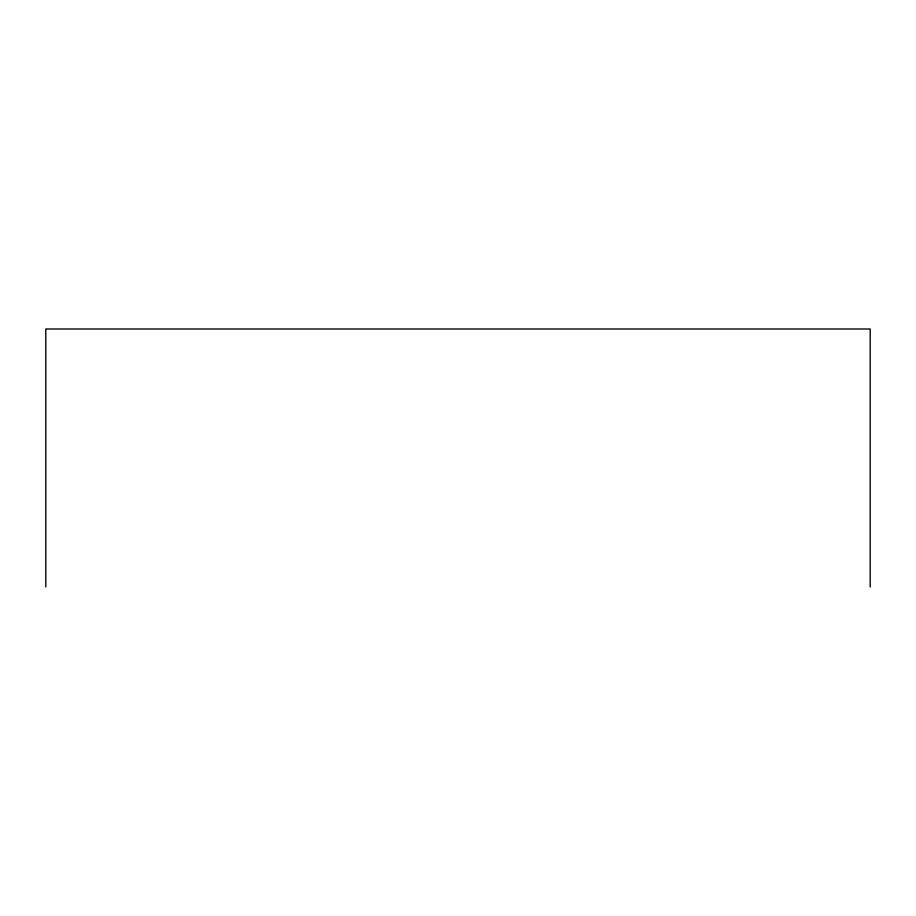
<?xml version="1.0" encoding="UTF-8"?>
<svg xmlns="http://www.w3.org/2000/svg" width="916" height="916" viewBox="0 0 916 916"><rect width="100%" height="100%" fill="white"/><g stroke="black" fill="none" stroke-linecap="round" stroke-linejoin="round"><path stroke-width="1.37" d="M870.2 586.996L870.2 329.004L45.8 329.004L45.8 586.996"/></g></svg>
